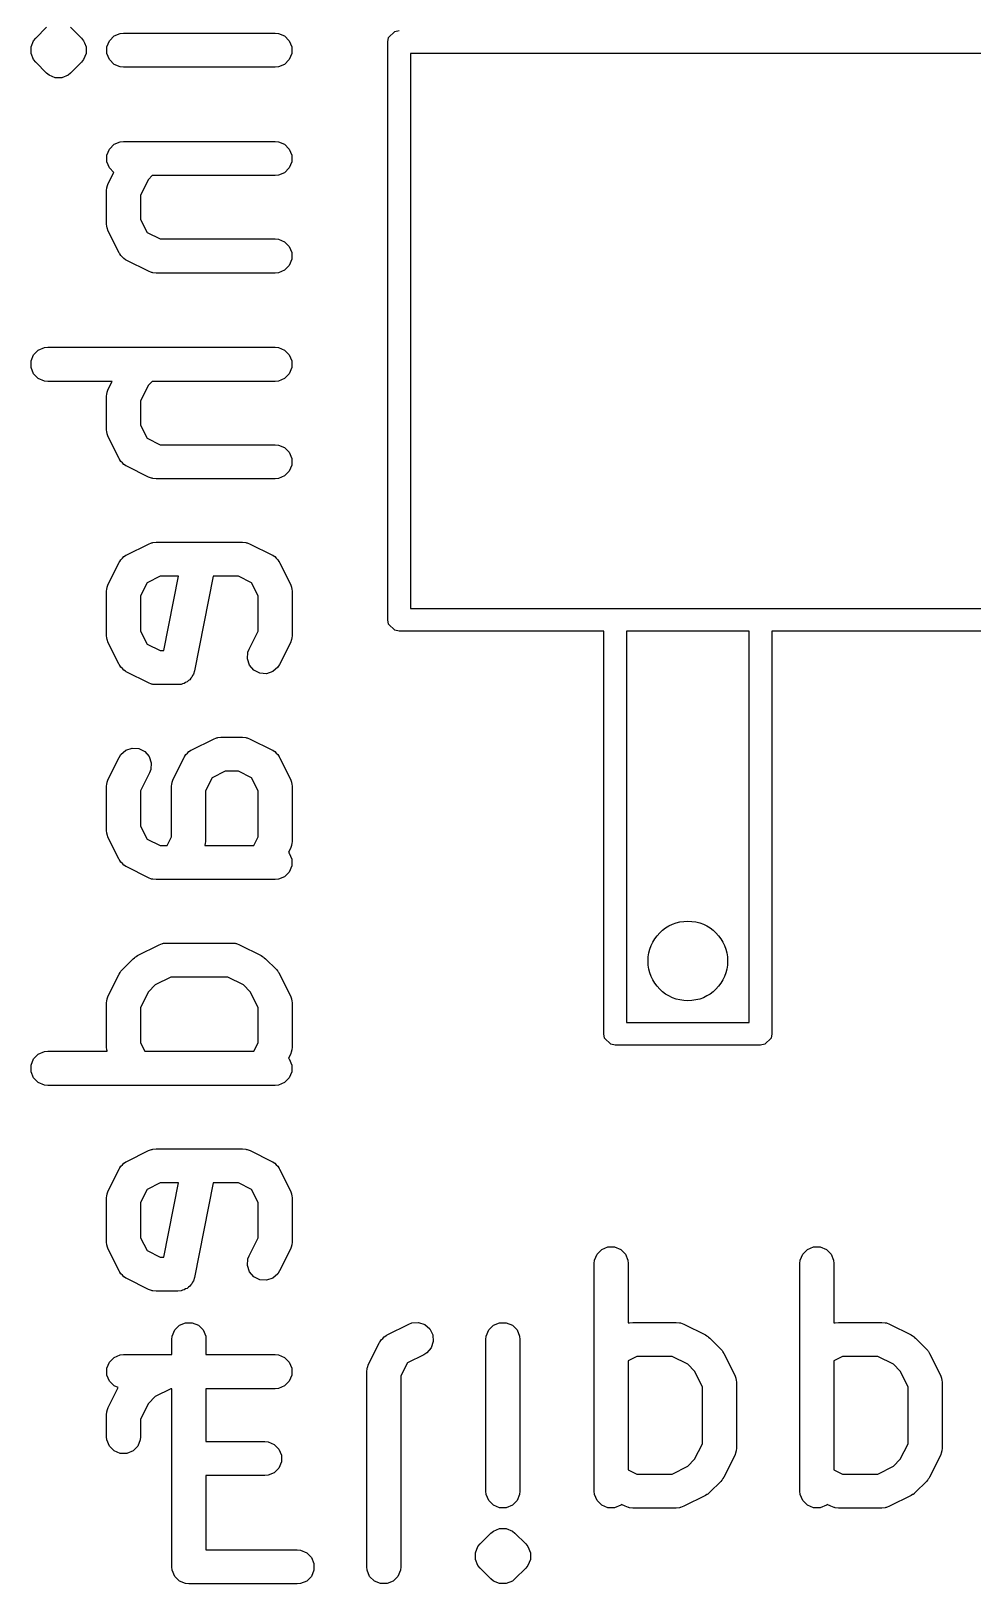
# Model space of a CAD drawing. Extents: x 4.36 to 6.79, y -4.77 to -4.17.
# Drawn here: x 5.2663 to 5.4294, y -4.7705 to -4.5017 of the extents above; entities that cross this region are included whole.
import ezdxf

# ---------------------------------------------------------------- set-up
doc = ezdxf.new("R2010")
doc.units = 0
doc.header["$MEASUREMENT"] = 0
doc.layers.add('BLACK', color=7, linetype='CONTINUOUS')

msp = doc.modelspace()

# ---------------------------------------------------------------- linework, layer by layer
at = {"layer": 'BLACK', "linetype": 'CONTINUOUS'}
for p, q in [((5.26708, -4.50291), (5.26895, -4.50104)), ((5.27313, -4.50104), (5.275, -4.50291)), ((5.32818, -4.50283), (5.32925, -4.50176)), ((5.32925, -4.50176), (5.33, -4.50161)), ((5.26627, -4.50442), (5.26671, -4.50336)), ((5.26627, -4.50557), (5.26627, -4.50442)), ((5.26671, -4.50336), (5.26708, -4.50291)), ((5.275, -4.50291), (5.27537, -4.50336)), ((5.27537, -4.50336), (5.27551, -4.5037)), ((5.27551, -4.5037), (5.27581, -4.50442)), ((5.27581, -4.50442), (5.27581, -4.50557)), ((5.27939, -4.50442), (5.27983, -4.50336)), ((5.27939, -4.50557), (5.27939, -4.50442)), ((5.27983, -4.50336), (5.28065, -4.50254)), ((5.28065, -4.50254), (5.28171, -4.5021)), ((5.28171, -4.5021), (5.28229, -4.50205)), ((5.28229, -4.50205), (5.30854, -4.50205)), ((5.30854, -4.50205), (5.30911, -4.5021)), ((5.30911, -4.5021), (5.31018, -4.50254)), ((5.31018, -4.50254), (5.31099, -4.50336)), ((5.31099, -4.50336), (5.31143, -4.50442)), ((5.31143, -4.50442), (5.31143, -4.50557)), ((5.32803, -4.50358), (5.32818, -4.50283)), ((5.32803, -4.60358), (5.32803, -4.50358)), ((5.26671, -4.50664), (5.26627, -4.50557)), ((5.26708, -4.50709), (5.26671, -4.50664)), ((5.26895, -4.50896), (5.26708, -4.50709)), ((5.275, -4.50709), (5.27313, -4.50896)), ((5.27537, -4.50664), (5.275, -4.50709)), ((5.27581, -4.50557), (5.27537, -4.50664)), ((5.27983, -4.50664), (5.27939, -4.50557)), ((5.28065, -4.50745), (5.27983, -4.50664)), ((5.31099, -4.50664), (5.31018, -4.50745)), ((5.31143, -4.50557), (5.31099, -4.50664)), ((5.33197, -4.50555), (5.33197, -4.60161)), ((5.62803, -4.50555), (5.33197, -4.50555)), ((5.2694, -4.50933), (5.26895, -4.50896)), ((5.27046, -4.50977), (5.2694, -4.50933)), ((5.27162, -4.50977), (5.27046, -4.50977)), ((5.27046, -4.50977), (5.27046, -4.50977)), ((5.27268, -4.50933), (5.27162, -4.50977)), ((5.27313, -4.50896), (5.27268, -4.50933)), ((5.28171, -4.50789), (5.28065, -4.50745)), ((5.28229, -4.50795), (5.28171, -4.50789)), ((5.30854, -4.50795), (5.28229, -4.50795)), ((5.30911, -4.50789), (5.30854, -4.50795)), ((5.31018, -4.50745), (5.30911, -4.50789)), ((5.27939, -4.52317), (5.27983, -4.52211)), ((5.27939, -4.52432), (5.27939, -4.52317)), ((5.27983, -4.52211), (5.28065, -4.52129)), ((5.28065, -4.52129), (5.28171, -4.52085)), ((5.28171, -4.52085), (5.28229, -4.52079)), ((5.28229, -4.52079), (5.30854, -4.52079)), ((5.30854, -4.52079), (5.30911, -4.52085)), ((5.30911, -4.52085), (5.31018, -4.52129)), ((5.31018, -4.52129), (5.31099, -4.52211)), ((5.31099, -4.52211), (5.31143, -4.52317)), ((5.31143, -4.52317), (5.31143, -4.52432)), ((5.27983, -4.52539), (5.27939, -4.52432)), ((5.2806, -4.52615), (5.27983, -4.52539)), ((5.31099, -4.52539), (5.31018, -4.5262)), ((5.31143, -4.52432), (5.31099, -4.52539)), ((5.27939, -4.52879), (5.27943, -4.5287)), ((5.27943, -4.5287), (5.27944, -4.52859)), ((5.27944, -4.52859), (5.27965, -4.52805)), ((5.27965, -4.52805), (5.2806, -4.52615)), ((5.28659, -4.52737), (5.28524, -4.53007)), ((5.28726, -4.5267), (5.28659, -4.52737)), ((5.30854, -4.5267), (5.28726, -4.5267)), ((5.30911, -4.52664), (5.30854, -4.5267)), ((5.31018, -4.5262), (5.30911, -4.52664)), ((5.27934, -4.52937), (5.27939, -4.52879)), ((5.27934, -4.53499), (5.27934, -4.52937)), ((5.28524, -4.53007), (5.28524, -4.5343)), ((5.27939, -4.53557), (5.27934, -4.53499)), ((5.27943, -4.53567), (5.27939, -4.53557)), ((5.27944, -4.53577), (5.27943, -4.53567)), ((5.27965, -4.53631), (5.27944, -4.53577)), ((5.28152, -4.54006), (5.27965, -4.53631)), ((5.28524, -4.5343), (5.28637, -4.53654)), ((5.28637, -4.53654), (5.28861, -4.53767)), ((5.28861, -4.53767), (5.30854, -4.53767)), ((5.30854, -4.53767), (5.30911, -4.53772)), ((5.30911, -4.53772), (5.31018, -4.53816)), ((5.31018, -4.53816), (5.31099, -4.53898)), ((5.31099, -4.53898), (5.31143, -4.54004)), ((5.28158, -4.54016), (5.28152, -4.54006)), ((5.2816, -4.54021), (5.28158, -4.54016)), ((5.28165, -4.54026), (5.2816, -4.54021)), ((5.28183, -4.54055), (5.28165, -4.54026)), ((5.28211, -4.5408), (5.28183, -4.54055)), ((5.28235, -4.54108), (5.28211, -4.5408)), ((5.28265, -4.54126), (5.28235, -4.54108)), ((5.2827, -4.54131), (5.28265, -4.54126)), ((5.28275, -4.54132), (5.2827, -4.54131)), ((5.28284, -4.54138), (5.28275, -4.54132)), ((5.28659, -4.54326), (5.28284, -4.54138)), ((5.31143, -4.54119), (5.31099, -4.54226)), ((5.31143, -4.54004), (5.31143, -4.54119)), ((5.28713, -4.54347), (5.28659, -4.54326)), ((5.28724, -4.54347), (5.28713, -4.54347)), ((5.28734, -4.54351), (5.28724, -4.54347)), ((5.28791, -4.54357), (5.28734, -4.54351)), ((5.30854, -4.54357), (5.28791, -4.54357)), ((5.30911, -4.54351), (5.30854, -4.54357)), ((5.31018, -4.54307), (5.30911, -4.54351)), ((5.31099, -4.54226), (5.31018, -4.54307)), ((5.26627, -4.55879), (5.26671, -4.55773)), ((5.26671, -4.55773), (5.26753, -4.55691)), ((5.26753, -4.55691), (5.26859, -4.55647)), ((5.26859, -4.55647), (5.26917, -4.55641)), ((5.26917, -4.55641), (5.30854, -4.55641)), ((5.30854, -4.55641), (5.30911, -4.55647)), ((5.30911, -4.55647), (5.31018, -4.55691)), ((5.31018, -4.55691), (5.31099, -4.55773)), ((5.31099, -4.55773), (5.31143, -4.55879)), ((5.26627, -4.55994), (5.26627, -4.55879)), ((5.26671, -4.56101), (5.26627, -4.55994)), ((5.31143, -4.55994), (5.31099, -4.56101)), ((5.31143, -4.55879), (5.31143, -4.55994)), ((5.26753, -4.56182), (5.26671, -4.56101)), ((5.26859, -4.56226), (5.26753, -4.56182)), ((5.26917, -4.56232), (5.26859, -4.56226)), ((5.28032, -4.56232), (5.26917, -4.56232)), ((5.27944, -4.56421), (5.27965, -4.56367)), ((5.27965, -4.56367), (5.28032, -4.56232)), ((5.28659, -4.56299), (5.28524, -4.56569)), ((5.28726, -4.56232), (5.28659, -4.56299)), ((5.30854, -4.56232), (5.28726, -4.56232)), ((5.30911, -4.56226), (5.30854, -4.56232)), ((5.31018, -4.56182), (5.30911, -4.56226)), ((5.31099, -4.56101), (5.31018, -4.56182)), ((5.27934, -4.56499), (5.27939, -4.56441)), ((5.27934, -4.57061), (5.27934, -4.56499)), ((5.27939, -4.56441), (5.27943, -4.56432)), ((5.27943, -4.56432), (5.27944, -4.56421)), ((5.28524, -4.56569), (5.28524, -4.56992)), ((5.27939, -4.57119), (5.27934, -4.57061)), ((5.27943, -4.57129), (5.27939, -4.57119)), ((5.27944, -4.57139), (5.27943, -4.57129)), ((5.27965, -4.57194), (5.27944, -4.57139)), ((5.28524, -4.56992), (5.28637, -4.57216)), ((5.28152, -4.57568), (5.27965, -4.57194)), ((5.28637, -4.57216), (5.28861, -4.57329)), ((5.28861, -4.57329), (5.30854, -4.57329)), ((5.30854, -4.57329), (5.30911, -4.57334)), ((5.30911, -4.57334), (5.31018, -4.57378)), ((5.31018, -4.57378), (5.31099, -4.5746)), ((5.28158, -4.57578), (5.28152, -4.57568)), ((5.2816, -4.57583), (5.28158, -4.57578)), ((5.28165, -4.57588), (5.2816, -4.57583)), ((5.28183, -4.57617), (5.28165, -4.57588)), ((5.28211, -4.57642), (5.28183, -4.57617)), ((5.28235, -4.5767), (5.28211, -4.57642)), ((5.28265, -4.57688), (5.28235, -4.5767)), ((5.2827, -4.57693), (5.28265, -4.57688)), ((5.28275, -4.57694), (5.2827, -4.57693)), ((5.28284, -4.57701), (5.28275, -4.57694)), ((5.28659, -4.57888), (5.28284, -4.57701)), ((5.31099, -4.5746), (5.31143, -4.57566)), ((5.31143, -4.57682), (5.31099, -4.57788)), ((5.31143, -4.57566), (5.31143, -4.57682)), ((5.28713, -4.57909), (5.28659, -4.57888)), ((5.28724, -4.57909), (5.28713, -4.57909)), ((5.28734, -4.57914), (5.28724, -4.57909)), ((5.28791, -4.57919), (5.28734, -4.57914)), ((5.30854, -4.57919), (5.28791, -4.57919)), ((5.30911, -4.57914), (5.30854, -4.57919)), ((5.31018, -4.57869), (5.30911, -4.57914)), ((5.31099, -4.57788), (5.31018, -4.57869)), ((5.28284, -4.59235), (5.28659, -4.59047)), ((5.28659, -4.59047), (5.28713, -4.59026)), ((5.28713, -4.59026), (5.28724, -4.59026)), ((5.28724, -4.59026), (5.28734, -4.59022)), ((5.28734, -4.59022), (5.28791, -4.59016)), ((5.28791, -4.59016), (5.30291, -4.59016)), ((5.30291, -4.59016), (5.30349, -4.59022)), ((5.30349, -4.59022), (5.30359, -4.59026)), ((5.30359, -4.59026), (5.30369, -4.59026)), ((5.30369, -4.59026), (5.30423, -4.59047)), ((5.30423, -4.59047), (5.30798, -4.59235)), ((5.28165, -4.59347), (5.28183, -4.59318)), ((5.28183, -4.59318), (5.28211, -4.59293)), ((5.28211, -4.59293), (5.28235, -4.59265)), ((5.28235, -4.59265), (5.28265, -4.59247)), ((5.28265, -4.59247), (5.2827, -4.59242)), ((5.2827, -4.59242), (5.28275, -4.59241)), ((5.28275, -4.59241), (5.28284, -4.59235)), ((5.30798, -4.59235), (5.30808, -4.59241)), ((5.30808, -4.59241), (5.30812, -4.59242)), ((5.30812, -4.59242), (5.30818, -4.59247)), ((5.30818, -4.59247), (5.30847, -4.59265)), ((5.30847, -4.59265), (5.30871, -4.59293)), ((5.30871, -4.59293), (5.30899, -4.59318)), ((5.30899, -4.59318), (5.30918, -4.59347)), ((5.27965, -4.59742), (5.28152, -4.59367)), ((5.28152, -4.59367), (5.28158, -4.59357)), ((5.28158, -4.59357), (5.2816, -4.59352)), ((5.2816, -4.59352), (5.28165, -4.59347)), ((5.30918, -4.59347), (5.30923, -4.59352)), ((5.30923, -4.59352), (5.30924, -4.59357)), ((5.30924, -4.59357), (5.3093, -4.59367)), ((5.3093, -4.59367), (5.31118, -4.59742)), ((5.27934, -4.59874), (5.27939, -4.59816)), ((5.27939, -4.59816), (5.27943, -4.59806)), ((5.27943, -4.59806), (5.27944, -4.59796)), ((5.27944, -4.59796), (5.27965, -4.59742)), ((5.28637, -4.59719), (5.28524, -4.59943)), ((5.28861, -4.59606), (5.28637, -4.59719)), ((5.29181, -4.59606), (5.28861, -4.59606)), ((5.28924, -4.60891), (5.29181, -4.59606)), ((5.29783, -4.59606), (5.29456, -4.61244)), ((5.30221, -4.59606), (5.29783, -4.59606)), ((5.30446, -4.59719), (5.30221, -4.59606)), ((5.30558, -4.59943), (5.30446, -4.59719)), ((5.31118, -4.59742), (5.31138, -4.59796)), ((5.31138, -4.59796), (5.31139, -4.59806)), ((5.31139, -4.59806), (5.31143, -4.59816)), ((5.31143, -4.59816), (5.31149, -4.59874)), ((5.27934, -4.60624), (5.27934, -4.59874)), ((5.28524, -4.59943), (5.28524, -4.60554)), ((5.30558, -4.60554), (5.30558, -4.59943)), ((5.31149, -4.59874), (5.31149, -4.60624)), ((5.32818, -4.60434), (5.32803, -4.60358)), ((5.33197, -4.60161), (5.60418, -4.60161)), ((5.27939, -4.60681), (5.27934, -4.60624)), ((5.28524, -4.60554), (5.28637, -4.60778)), ((5.30402, -4.60866), (5.30558, -4.60554)), ((5.31149, -4.60624), (5.31143, -4.60681)), ((5.32925, -4.6054), (5.32818, -4.60434)), ((5.33, -4.60555), (5.32925, -4.6054)), ((5.36543, -4.60555), (5.33, -4.60555)), ((5.36543, -4.67524), (5.36543, -4.60555)), ((5.36937, -4.60555), (5.36937, -4.67327)), ((5.39063, -4.60555), (5.36937, -4.60555)), ((5.39063, -4.67327), (5.39063, -4.60555)), ((5.46543, -4.60555), (5.39457, -4.60555)), ((5.39457, -4.60555), (5.39457, -4.67524)), ((5.27943, -4.60691), (5.27939, -4.60681)), ((5.27944, -4.60702), (5.27943, -4.60691)), ((5.27965, -4.60756), (5.27944, -4.60702)), ((5.28152, -4.61131), (5.27965, -4.60756)), ((5.28637, -4.60778), (5.28861, -4.60891)), ((5.28861, -4.60891), (5.28924, -4.60891)), ((5.30373, -4.61035), (5.30381, -4.60921)), ((5.30381, -4.60921), (5.30402, -4.60866)), ((5.31118, -4.60756), (5.3093, -4.61131)), ((5.31138, -4.60702), (5.31118, -4.60756)), ((5.31139, -4.60691), (5.31138, -4.60702)), ((5.31143, -4.60681), (5.31139, -4.60691)), ((5.28158, -4.6114), (5.28152, -4.61131)), ((5.2816, -4.61145), (5.28158, -4.6114)), ((5.28165, -4.6115), (5.2816, -4.61145)), ((5.28183, -4.6118), (5.28165, -4.6115)), ((5.28211, -4.61204), (5.28183, -4.6118)), ((5.28235, -4.61232), (5.28211, -4.61204)), ((5.3041, -4.61145), (5.30373, -4.61035)), ((5.30485, -4.61232), (5.3041, -4.61145)), ((5.30899, -4.6118), (5.30812, -4.61255)), ((5.3093, -4.61131), (5.30899, -4.6118)), ((5.28265, -4.6125), (5.28235, -4.61232)), ((5.2827, -4.61255), (5.28265, -4.6125)), ((5.28275, -4.61257), (5.2827, -4.61255)), ((5.28284, -4.61263), (5.28275, -4.61257)), ((5.28659, -4.6145), (5.28284, -4.61263)), ((5.28713, -4.61471), (5.28659, -4.6145)), ((5.28724, -4.61472), (5.28713, -4.61471)), ((5.28734, -4.61476), (5.28724, -4.61472)), ((5.28791, -4.61481), (5.28734, -4.61476)), ((5.29224, -4.61476), (5.29166, -4.61481)), ((5.29251, -4.61465), (5.29224, -4.61476)), ((5.29279, -4.61459), (5.29251, -4.61465)), ((5.29303, -4.61443), (5.29279, -4.61459)), ((5.2933, -4.61431), (5.29303, -4.61443)), ((5.29351, -4.61411), (5.2933, -4.61431)), ((5.29375, -4.61395), (5.29351, -4.61411)), ((5.29391, -4.61371), (5.29375, -4.61395)), ((5.29412, -4.6135), (5.29391, -4.61371)), ((5.29423, -4.61323), (5.29412, -4.6135)), ((5.29439, -4.61299), (5.29423, -4.61323)), ((5.29456, -4.61244), (5.29439, -4.61299)), ((5.30588, -4.61283), (5.30485, -4.61232)), ((5.30703, -4.61291), (5.30588, -4.61283)), ((5.30812, -4.61255), (5.30703, -4.61291)), ((5.29166, -4.61481), (5.28791, -4.61481)), ((5.29166, -4.61481), (5.29166, -4.61481)), ((5.29409, -4.62609), (5.29784, -4.62422)), ((5.29784, -4.62422), (5.29838, -4.62401)), ((5.29838, -4.62401), (5.29849, -4.624)), ((5.29849, -4.624), (5.29859, -4.62396)), ((5.29859, -4.62396), (5.29916, -4.62391)), ((5.29916, -4.62391), (5.30291, -4.62391)), ((5.30291, -4.62391), (5.30349, -4.62396)), ((5.30349, -4.62396), (5.30359, -4.624)), ((5.30359, -4.624), (5.30369, -4.62401)), ((5.30369, -4.62401), (5.30423, -4.62422)), ((5.30423, -4.62422), (5.30798, -4.62609)), ((5.27965, -4.63116), (5.28152, -4.62741)), ((5.28152, -4.62741), (5.28183, -4.62692)), ((5.28183, -4.62692), (5.2827, -4.62617)), ((5.2827, -4.62617), (5.28379, -4.6258)), ((5.28379, -4.6258), (5.28494, -4.62588)), ((5.28494, -4.62588), (5.28597, -4.6264)), ((5.28597, -4.6264), (5.28673, -4.62727)), ((5.28673, -4.62727), (5.28709, -4.62836)), ((5.2909, -4.63116), (5.29277, -4.62741)), ((5.29277, -4.62741), (5.29283, -4.62732)), ((5.29283, -4.62732), (5.29285, -4.62727)), ((5.29285, -4.62727), (5.2929, -4.62721)), ((5.2929, -4.62721), (5.29308, -4.62692)), ((5.29308, -4.62692), (5.29336, -4.62668)), ((5.29336, -4.62668), (5.2936, -4.6264)), ((5.2936, -4.6264), (5.29389, -4.62622)), ((5.29389, -4.62622), (5.29395, -4.62617)), ((5.29395, -4.62617), (5.294, -4.62615)), ((5.294, -4.62615), (5.29409, -4.62609)), ((5.30798, -4.62609), (5.30808, -4.62615)), ((5.30808, -4.62615), (5.30812, -4.62617)), ((5.30812, -4.62617), (5.30818, -4.62622)), ((5.30818, -4.62622), (5.30847, -4.6264)), ((5.30847, -4.6264), (5.30871, -4.62668)), ((5.30871, -4.62668), (5.30899, -4.62692)), ((5.30899, -4.62692), (5.30918, -4.62721)), ((5.30918, -4.62721), (5.30923, -4.62727)), ((5.30923, -4.62727), (5.30924, -4.62732)), ((5.30924, -4.62732), (5.3093, -4.62741)), ((5.3093, -4.62741), (5.31118, -4.63116)), ((5.28681, -4.63005), (5.28524, -4.63318)), ((5.28701, -4.62951), (5.28681, -4.63005)), ((5.28709, -4.62836), (5.28701, -4.62951)), ((5.29986, -4.62981), (5.29761, -4.63093)), ((5.30221, -4.62981), (5.29986, -4.62981)), ((5.30446, -4.63093), (5.30221, -4.62981)), ((5.27934, -4.63248), (5.27939, -4.63191)), ((5.27934, -4.63998), (5.27934, -4.63248)), ((5.27939, -4.63191), (5.27943, -4.63181)), ((5.27943, -4.63181), (5.27944, -4.6317)), ((5.27944, -4.6317), (5.27965, -4.63116)), ((5.28524, -4.63318), (5.28524, -4.63928)), ((5.29059, -4.63248), (5.29064, -4.63191)), ((5.29059, -4.64116), (5.29059, -4.63248)), ((5.29064, -4.63191), (5.29068, -4.63181)), ((5.29068, -4.63181), (5.29069, -4.6317)), ((5.29069, -4.6317), (5.2909, -4.63116)), ((5.29761, -4.63093), (5.29649, -4.63318)), ((5.29649, -4.63318), (5.29649, -4.64186)), ((5.30558, -4.63318), (5.30446, -4.63093)), ((5.30558, -4.64116), (5.30558, -4.63318)), ((5.31118, -4.63116), (5.31138, -4.6317)), ((5.31138, -4.6317), (5.31139, -4.63181)), ((5.31139, -4.63181), (5.31143, -4.63191)), ((5.31143, -4.63191), (5.31149, -4.63248)), ((5.31149, -4.63248), (5.31149, -4.64186)), ((5.27939, -4.64056), (5.27934, -4.63998)), ((5.27943, -4.64066), (5.27939, -4.64056)), ((5.27944, -4.64076), (5.27943, -4.64066)), ((5.27965, -4.6413), (5.27944, -4.64076)), ((5.28152, -4.64505), (5.27965, -4.6413)), ((5.28524, -4.63928), (5.28637, -4.64153)), ((5.28637, -4.64153), (5.28861, -4.64265)), ((5.28984, -4.64265), (5.29059, -4.64116)), ((5.30484, -4.64265), (5.30558, -4.64116)), ((5.28861, -4.64265), (5.28984, -4.64265)), ((5.29639, -4.64264), (5.29638, -4.64265)), ((5.29638, -4.64265), (5.30484, -4.64265)), ((5.29643, -4.64243), (5.29639, -4.64253)), ((5.29639, -4.64253), (5.29639, -4.64264)), ((5.29649, -4.64186), (5.29643, -4.64243)), ((5.31118, -4.64318), (5.31085, -4.64383)), ((5.31085, -4.64383), (5.31099, -4.64397)), ((5.31099, -4.64397), (5.31143, -4.64503)), ((5.31138, -4.64264), (5.31118, -4.64318)), ((5.31139, -4.64253), (5.31138, -4.64264)), ((5.31143, -4.64243), (5.31139, -4.64253)), ((5.31149, -4.64186), (5.31143, -4.64243)), ((5.28158, -4.64515), (5.28152, -4.64505)), ((5.2816, -4.64519), (5.28158, -4.64515)), ((5.28165, -4.64525), (5.2816, -4.64519)), ((5.28183, -4.64554), (5.28165, -4.64525)), ((5.28211, -4.64578), (5.28183, -4.64554)), ((5.28235, -4.64606), (5.28211, -4.64578)), ((5.28265, -4.64625), (5.28235, -4.64606)), ((5.2827, -4.6463), (5.28265, -4.64625)), ((5.28275, -4.64631), (5.2827, -4.6463)), ((5.28284, -4.64637), (5.28275, -4.64631)), ((5.28659, -4.64825), (5.28284, -4.64637)), ((5.31143, -4.64618), (5.31099, -4.64725)), ((5.31143, -4.64503), (5.31143, -4.64618)), ((5.28713, -4.64845), (5.28659, -4.64825)), ((5.28724, -4.64846), (5.28713, -4.64845)), ((5.28734, -4.6485), (5.28724, -4.64846)), ((5.28791, -4.64856), (5.28734, -4.6485)), ((5.30854, -4.64856), (5.28791, -4.64856)), ((5.30911, -4.6485), (5.30854, -4.64856)), ((5.31018, -4.64806), (5.30911, -4.6485)), ((5.31099, -4.64725), (5.31018, -4.64806)), ((5.28472, -4.66171), (5.28847, -4.65984)), ((5.28847, -4.65984), (5.28901, -4.65963)), ((5.28901, -4.65963), (5.28911, -4.65962)), ((5.28911, -4.65962), (5.28921, -4.65958)), ((5.28921, -4.65958), (5.28979, -4.65953)), ((5.28979, -4.65953), (5.30104, -4.65953)), ((5.30104, -4.65953), (5.30161, -4.65958)), ((5.30161, -4.65958), (5.30171, -4.65962)), ((5.30171, -4.65962), (5.30182, -4.65963)), ((5.30182, -4.65963), (5.30236, -4.65984)), ((5.30236, -4.65984), (5.30611, -4.66171)), ((5.28208, -4.66414), (5.28395, -4.66227)), ((5.28395, -4.66227), (5.28418, -4.66208)), ((5.28418, -4.66208), (5.28423, -4.66202)), ((5.28423, -4.66202), (5.28432, -4.66196)), ((5.28432, -4.66196), (5.2844, -4.6619)), ((5.2844, -4.6619), (5.28447, -4.66187)), ((5.28447, -4.66187), (5.28472, -4.66171)), ((5.30611, -4.66171), (5.30635, -4.66187)), ((5.30635, -4.66187), (5.30643, -4.6619)), ((5.30643, -4.6619), (5.30651, -4.66196)), ((5.30651, -4.66196), (5.3066, -4.66202)), ((5.3066, -4.66202), (5.30665, -4.66208)), ((5.30665, -4.66208), (5.30687, -4.66227)), ((5.30687, -4.66227), (5.30875, -4.66414)), ((5.27965, -4.66866), (5.28152, -4.66491)), ((5.28152, -4.66491), (5.28168, -4.66466)), ((5.28168, -4.66466), (5.28171, -4.66459)), ((5.28171, -4.66459), (5.28178, -4.66451)), ((5.28178, -4.66451), (5.28183, -4.66442)), ((5.28183, -4.66442), (5.28189, -4.66437)), ((5.28189, -4.66437), (5.28208, -4.66414)), ((5.29049, -4.66543), (5.28779, -4.66678)), ((5.30034, -4.66543), (5.29049, -4.66543)), ((5.30304, -4.66678), (5.30034, -4.66543)), ((5.30875, -4.66414), (5.30894, -4.66437)), ((5.30894, -4.66437), (5.30899, -4.66442)), ((5.30899, -4.66442), (5.30905, -4.66451)), ((5.30905, -4.66451), (5.30912, -4.66459)), ((5.30912, -4.66459), (5.30915, -4.66466)), ((5.30915, -4.66466), (5.3093, -4.66491)), ((5.3093, -4.66491), (5.31118, -4.66866)), ((5.28659, -4.66798), (5.28524, -4.67067)), ((5.28779, -4.66678), (5.28659, -4.66798)), ((5.30423, -4.66798), (5.30304, -4.66678)), ((5.30558, -4.67067), (5.30423, -4.66798)), ((5.27934, -4.66998), (5.27939, -4.6694)), ((5.27934, -4.67748), (5.27934, -4.66998)), ((5.27939, -4.6694), (5.27943, -4.6693)), ((5.27943, -4.6693), (5.27944, -4.6692)), ((5.27944, -4.6692), (5.27965, -4.66866)), ((5.28524, -4.67067), (5.28524, -4.67678)), ((5.30558, -4.67678), (5.30558, -4.67067)), ((5.31118, -4.66866), (5.31138, -4.6692)), ((5.31138, -4.6692), (5.31139, -4.6693)), ((5.31139, -4.6693), (5.31143, -4.6694)), ((5.31143, -4.6694), (5.31149, -4.66998)), ((5.31149, -4.66998), (5.31149, -4.67748)), ((5.36937, -4.67327), (5.39063, -4.67327)), ((5.36558, -4.67599), (5.36543, -4.67524)), ((5.36665, -4.67705), (5.36558, -4.67599)), ((5.39442, -4.67599), (5.39335, -4.67705)), ((5.39457, -4.67524), (5.39442, -4.67599)), ((5.26671, -4.67959), (5.26753, -4.67877)), ((5.26753, -4.67877), (5.26859, -4.67833)), ((5.26859, -4.67833), (5.26917, -4.67827)), ((5.26917, -4.67827), (5.27945, -4.67827)), ((5.27939, -4.67805), (5.27934, -4.67748)), ((5.27943, -4.67815), (5.27939, -4.67805)), ((5.27944, -4.67826), (5.27943, -4.67815)), ((5.27945, -4.67827), (5.27944, -4.67826)), ((5.28524, -4.67678), (5.28599, -4.67827)), ((5.28599, -4.67827), (5.30484, -4.67827)), ((5.30484, -4.67827), (5.30558, -4.67678)), ((5.31118, -4.6788), (5.31085, -4.67945)), ((5.31138, -4.67826), (5.31118, -4.6788)), ((5.31139, -4.67815), (5.31138, -4.67826)), ((5.31143, -4.67805), (5.31139, -4.67815)), ((5.31149, -4.67748), (5.31143, -4.67805)), ((5.3674, -4.6772), (5.36665, -4.67705)), ((5.3926, -4.6772), (5.3674, -4.6772)), ((5.39335, -4.67705), (5.3926, -4.6772)), ((5.26627, -4.68065), (5.26671, -4.67959)), ((5.26627, -4.6818), (5.26627, -4.68065)), ((5.26671, -4.68287), (5.26627, -4.6818)), ((5.31085, -4.67945), (5.31099, -4.67959)), ((5.31099, -4.67959), (5.31143, -4.68065)), ((5.31143, -4.6818), (5.31099, -4.68287)), ((5.31143, -4.68065), (5.31143, -4.6818)), ((5.26753, -4.68368), (5.26671, -4.68287)), ((5.26859, -4.68412), (5.26753, -4.68368)), ((5.26917, -4.68418), (5.26859, -4.68412)), ((5.30854, -4.68418), (5.26917, -4.68418)), ((5.30911, -4.68412), (5.30854, -4.68418)), ((5.31018, -4.68368), (5.30911, -4.68412)), ((5.31099, -4.68287), (5.31018, -4.68368)), ((5.28659, -4.69546), (5.28713, -4.69525)), ((5.28713, -4.69525), (5.28724, -4.69524)), ((5.28724, -4.69524), (5.28734, -4.6952)), ((5.28734, -4.6952), (5.28791, -4.69515)), ((5.28791, -4.69515), (5.30291, -4.69515)), ((5.30291, -4.69515), (5.30349, -4.6952)), ((5.30349, -4.6952), (5.30359, -4.69524)), ((5.30359, -4.69524), (5.30369, -4.69525)), ((5.30369, -4.69525), (5.30423, -4.69546)), ((5.28183, -4.69816), (5.28211, -4.69792)), ((5.28211, -4.69792), (5.28235, -4.69764)), ((5.28235, -4.69764), (5.28265, -4.69746)), ((5.28265, -4.69746), (5.2827, -4.69741)), ((5.2827, -4.69741), (5.28275, -4.69739)), ((5.28275, -4.69739), (5.28284, -4.69733)), ((5.28284, -4.69733), (5.28659, -4.69546)), ((5.30423, -4.69546), (5.30798, -4.69733)), ((5.30798, -4.69733), (5.30808, -4.69739)), ((5.30808, -4.69739), (5.30812, -4.69741)), ((5.30812, -4.69741), (5.30818, -4.69746)), ((5.30818, -4.69746), (5.30847, -4.69764)), ((5.30847, -4.69764), (5.30871, -4.69792)), ((5.30871, -4.69792), (5.30899, -4.69816)), ((5.27965, -4.7024), (5.28152, -4.69865)), ((5.28152, -4.69865), (5.28158, -4.69856)), ((5.28158, -4.69856), (5.2816, -4.69851)), ((5.2816, -4.69851), (5.28165, -4.69845)), ((5.28165, -4.69845), (5.28183, -4.69816)), ((5.30899, -4.69816), (5.30918, -4.69845)), ((5.30918, -4.69845), (5.30923, -4.69851)), ((5.30923, -4.69851), (5.30924, -4.69856)), ((5.30924, -4.69856), (5.3093, -4.69865)), ((5.3093, -4.69865), (5.31118, -4.7024)), ((5.27934, -4.70372), (5.27939, -4.70315)), ((5.27939, -4.70315), (5.27943, -4.70305)), ((5.27943, -4.70305), (5.27944, -4.70294)), ((5.27944, -4.70294), (5.27965, -4.7024)), ((5.28637, -4.70217), (5.28524, -4.70442)), ((5.28861, -4.70105), (5.28637, -4.70217)), ((5.29181, -4.70105), (5.28861, -4.70105)), ((5.28924, -4.71389), (5.29181, -4.70105)), ((5.29783, -4.70105), (5.29456, -4.71743)), ((5.30221, -4.70105), (5.29783, -4.70105)), ((5.30446, -4.70217), (5.30221, -4.70105)), ((5.30558, -4.70442), (5.30446, -4.70217)), ((5.31118, -4.7024), (5.31138, -4.70294)), ((5.31138, -4.70294), (5.31139, -4.70305)), ((5.31139, -4.70305), (5.31143, -4.70315)), ((5.31143, -4.70315), (5.31149, -4.70372)), ((5.27934, -4.71122), (5.27934, -4.70372)), ((5.28524, -4.70442), (5.28524, -4.71053)), ((5.30558, -4.71053), (5.30558, -4.70442)), ((5.31149, -4.70372), (5.31149, -4.71122)), ((5.27939, -4.7118), (5.27934, -4.71122)), ((5.28524, -4.71053), (5.28637, -4.71277)), ((5.30402, -4.71365), (5.30558, -4.71053)), ((5.31149, -4.71122), (5.31143, -4.7118)), ((5.27943, -4.7119), (5.27939, -4.7118)), ((5.27944, -4.712), (5.27943, -4.7119)), ((5.27965, -4.71254), (5.27944, -4.712)), ((5.28152, -4.71629), (5.27965, -4.71254)), ((5.28637, -4.71277), (5.28861, -4.71389)), ((5.28861, -4.71389), (5.28924, -4.71389)), ((5.30373, -4.71534), (5.30381, -4.71419)), ((5.30381, -4.71419), (5.30402, -4.71365)), ((5.31118, -4.71254), (5.3093, -4.71629)), ((5.31138, -4.712), (5.31118, -4.71254)), ((5.31139, -4.7119), (5.31138, -4.712)), ((5.31143, -4.7118), (5.31139, -4.7119)), ((5.36383, -4.71444), (5.36427, -4.71337)), ((5.36427, -4.71337), (5.36509, -4.71256)), ((5.36509, -4.71256), (5.36615, -4.71212)), ((5.36615, -4.71212), (5.3673, -4.71212)), ((5.3673, -4.71212), (5.36837, -4.71256)), ((5.36837, -4.71256), (5.36918, -4.71337)), ((5.36918, -4.71337), (5.36962, -4.71444)), ((5.39945, -4.71444), (5.39989, -4.71337)), ((5.39989, -4.71337), (5.40071, -4.71256)), ((5.40071, -4.71256), (5.40177, -4.71212)), ((5.40177, -4.71212), (5.40292, -4.71212)), ((5.40292, -4.71212), (5.40399, -4.71256)), ((5.40399, -4.71256), (5.4048, -4.71337)), ((5.4048, -4.71337), (5.40524, -4.71444)), ((5.28158, -4.71639), (5.28152, -4.71629)), ((5.2816, -4.71643), (5.28158, -4.71639)), ((5.28165, -4.71649), (5.2816, -4.71643)), ((5.28183, -4.71678), (5.28165, -4.71649)), ((5.28211, -4.71702), (5.28183, -4.71678)), ((5.3041, -4.71643), (5.30373, -4.71534)), ((5.30485, -4.7173), (5.3041, -4.71643)), ((5.30899, -4.71678), (5.30812, -4.71754)), ((5.3093, -4.71629), (5.30899, -4.71678)), ((5.36377, -4.71501), (5.36383, -4.71444)), ((5.36377, -4.75438), (5.36377, -4.71501)), ((5.36962, -4.71444), (5.36968, -4.71501)), ((5.36968, -4.71501), (5.36968, -4.72529)), ((5.39939, -4.71501), (5.39945, -4.71444)), ((5.39939, -4.75438), (5.39939, -4.71501)), ((5.40524, -4.71444), (5.4053, -4.71501)), ((5.4053, -4.71501), (5.4053, -4.72529)), ((5.28235, -4.7173), (5.28211, -4.71702)), ((5.28265, -4.71749), (5.28235, -4.7173)), ((5.2827, -4.71754), (5.28265, -4.71749)), ((5.28275, -4.71755), (5.2827, -4.71754)), ((5.28284, -4.71761), (5.28275, -4.71755)), ((5.28659, -4.71949), (5.28284, -4.71761)), ((5.28713, -4.71969), (5.28659, -4.71949)), ((5.29279, -4.71958), (5.29251, -4.71963)), ((5.29303, -4.71941), (5.29279, -4.71958)), ((5.2933, -4.7193), (5.29303, -4.71941)), ((5.29351, -4.7191), (5.2933, -4.7193)), ((5.29375, -4.71894), (5.29351, -4.7191)), ((5.29391, -4.71869), (5.29375, -4.71894)), ((5.29412, -4.71849), (5.29391, -4.71869)), ((5.29423, -4.71822), (5.29412, -4.71849)), ((5.29439, -4.71798), (5.29423, -4.71822)), ((5.29456, -4.71743), (5.29439, -4.71798)), ((5.30588, -4.71782), (5.30485, -4.7173)), ((5.30703, -4.7179), (5.30588, -4.71782)), ((5.30812, -4.71754), (5.30703, -4.7179)), ((5.28724, -4.7197), (5.28713, -4.71969)), ((5.28734, -4.71974), (5.28724, -4.7197)), ((5.28791, -4.7198), (5.28734, -4.71974)), ((5.29166, -4.7198), (5.28791, -4.7198)), ((5.29224, -4.71974), (5.29166, -4.7198)), ((5.29166, -4.7198), (5.29166, -4.7198)), ((5.29251, -4.71963), (5.29224, -4.71974)), ((5.29066, -4.72814), (5.29071, -4.72756)), ((5.29071, -4.72756), (5.29115, -4.72649)), ((5.29115, -4.72649), (5.29197, -4.72568)), ((5.29197, -4.72568), (5.29303, -4.72524)), ((5.29303, -4.72524), (5.29419, -4.72524)), ((5.29419, -4.72524), (5.29525, -4.72568)), ((5.29525, -4.72568), (5.29607, -4.72649)), ((5.29607, -4.72649), (5.29651, -4.72756)), ((5.29651, -4.72756), (5.29656, -4.72814)), ((5.32742, -4.72768), (5.32771, -4.72749)), ((5.32771, -4.72749), (5.32777, -4.72744)), ((5.32777, -4.72744), (5.32781, -4.72743)), ((5.32781, -4.72743), (5.32791, -4.72737)), ((5.32791, -4.72737), (5.33166, -4.72549)), ((5.33166, -4.72549), (5.3322, -4.72529)), ((5.3322, -4.72529), (5.33335, -4.72521)), ((5.33335, -4.72521), (5.33444, -4.72557)), ((5.33444, -4.72557), (5.33531, -4.72632)), ((5.33531, -4.72632), (5.33583, -4.72736)), ((5.33583, -4.72736), (5.33591, -4.7285)), ((5.34503, -4.72814), (5.34508, -4.72756)), ((5.34508, -4.72756), (5.34552, -4.72649)), ((5.34552, -4.72649), (5.34634, -4.72568)), ((5.34634, -4.72568), (5.3474, -4.72524)), ((5.3474, -4.72524), (5.34855, -4.72524)), ((5.34855, -4.72524), (5.34962, -4.72568)), ((5.34962, -4.72568), (5.35043, -4.72649)), ((5.35043, -4.72649), (5.35087, -4.72756)), ((5.35087, -4.72756), (5.35093, -4.72814)), ((5.36968, -4.72529), (5.3697, -4.72529)), ((5.3697, -4.72529), (5.3698, -4.72528)), ((5.3698, -4.72528), (5.3699, -4.72524)), ((5.3699, -4.72524), (5.37048, -4.72518)), ((5.37048, -4.72518), (5.37797, -4.72518)), ((5.37797, -4.72518), (5.37855, -4.72524)), ((5.37855, -4.72524), (5.37865, -4.72528)), ((5.37865, -4.72528), (5.37875, -4.72529)), ((5.37875, -4.72529), (5.3793, -4.72549)), ((5.3793, -4.72549), (5.38304, -4.72737)), ((5.38304, -4.72737), (5.38329, -4.72752)), ((5.38329, -4.72752), (5.38336, -4.72755)), ((5.38336, -4.72755), (5.38345, -4.72762)), ((5.38345, -4.72762), (5.38353, -4.72768)), ((5.4053, -4.72529), (5.40532, -4.72529)), ((5.40532, -4.72529), (5.40542, -4.72528)), ((5.40542, -4.72528), (5.40552, -4.72524)), ((5.40552, -4.72524), (5.4061, -4.72518)), ((5.4061, -4.72518), (5.4136, -4.72518)), ((5.4136, -4.72518), (5.41417, -4.72524)), ((5.41417, -4.72524), (5.41427, -4.72528)), ((5.41427, -4.72528), (5.41437, -4.72529)), ((5.41437, -4.72529), (5.41492, -4.72549)), ((5.41492, -4.72549), (5.41867, -4.72737)), ((5.41867, -4.72737), (5.41891, -4.72752)), ((5.41891, -4.72752), (5.41899, -4.72755)), ((5.41899, -4.72755), (5.41907, -4.72762)), ((5.41907, -4.72762), (5.41916, -4.72768)), ((5.29066, -4.73077), (5.29066, -4.72814)), ((5.29656, -4.72814), (5.29656, -4.73077)), ((5.32471, -4.73244), (5.32659, -4.72869)), ((5.32659, -4.72869), (5.32665, -4.72859)), ((5.32665, -4.72859), (5.32667, -4.72855)), ((5.32667, -4.72855), (5.32671, -4.72849)), ((5.32671, -4.72849), (5.3269, -4.7282)), ((5.3269, -4.7282), (5.32718, -4.72796)), ((5.32718, -4.72796), (5.32742, -4.72768)), ((5.33555, -4.7296), (5.33479, -4.73047)), ((5.33591, -4.7285), (5.33555, -4.7296)), ((5.34503, -4.75438), (5.34503, -4.72814)), ((5.35093, -4.72814), (5.35093, -4.75438)), ((5.38353, -4.72768), (5.38359, -4.72774)), ((5.38359, -4.72774), (5.38381, -4.72792)), ((5.38381, -4.72792), (5.38569, -4.7298)), ((5.38569, -4.7298), (5.38587, -4.73002)), ((5.38587, -4.73002), (5.38593, -4.73007)), ((5.38593, -4.73007), (5.38599, -4.73016)), ((5.38599, -4.73016), (5.38605, -4.73024)), ((5.38605, -4.73024), (5.38608, -4.73032)), ((5.38608, -4.73032), (5.38624, -4.73056)), ((5.41916, -4.72768), (5.41921, -4.72774)), ((5.41921, -4.72774), (5.41943, -4.72792)), ((5.41943, -4.72792), (5.42131, -4.7298)), ((5.42131, -4.7298), (5.42149, -4.73002)), ((5.42149, -4.73002), (5.42155, -4.73007)), ((5.42155, -4.73007), (5.42161, -4.73016)), ((5.42161, -4.73016), (5.42167, -4.73024)), ((5.42167, -4.73024), (5.4217, -4.73032)), ((5.4217, -4.73032), (5.42186, -4.73056)), ((5.27939, -4.73314), (5.27983, -4.73208)), ((5.27983, -4.73208), (5.28065, -4.73126)), ((5.28065, -4.73126), (5.28171, -4.73082)), ((5.28171, -4.73082), (5.28229, -4.73077)), ((5.28229, -4.73077), (5.29066, -4.73077)), ((5.29656, -4.73077), (5.30854, -4.73077)), ((5.30854, -4.73077), (5.30911, -4.73082)), ((5.30911, -4.73082), (5.31018, -4.73126)), ((5.31018, -4.73126), (5.31099, -4.73208)), ((5.31099, -4.73208), (5.31143, -4.73314)), ((5.3245, -4.73309), (5.32451, -4.73298)), ((5.32451, -4.73298), (5.32471, -4.73244)), ((5.33143, -4.73221), (5.33031, -4.73446)), ((5.3343, -4.73078), (5.33143, -4.73221)), ((5.33479, -4.73047), (5.3343, -4.73078)), ((5.37117, -4.73109), (5.36968, -4.73183)), ((5.36968, -4.73183), (5.36968, -4.75068)), ((5.37728, -4.73109), (5.37117, -4.73109)), ((5.37997, -4.73244), (5.37728, -4.73109)), ((5.38117, -4.73363), (5.37997, -4.73244)), ((5.38624, -4.73056), (5.38811, -4.73431)), ((5.40679, -4.73109), (5.4053, -4.73183)), ((5.4053, -4.73183), (5.4053, -4.75068)), ((5.4129, -4.73109), (5.40679, -4.73109)), ((5.4156, -4.73244), (5.4129, -4.73109)), ((5.41679, -4.73363), (5.4156, -4.73244)), ((5.42186, -4.73056), (5.42374, -4.73431)), ((5.27939, -4.7343), (5.27939, -4.73314)), ((5.27983, -4.73536), (5.27939, -4.7343)), ((5.28065, -4.73617), (5.27983, -4.73536)), ((5.31099, -4.73536), (5.31018, -4.73617)), ((5.31143, -4.7343), (5.31099, -4.73536)), ((5.31143, -4.73314), (5.31143, -4.7343)), ((5.3244, -4.73376), (5.32446, -4.73318)), ((5.3244, -4.76751), (5.3244, -4.73376)), ((5.32446, -4.73318), (5.3245, -4.73309)), ((5.33031, -4.73446), (5.33031, -4.76751)), ((5.38252, -4.73633), (5.38117, -4.73363)), ((5.38811, -4.73431), (5.38832, -4.73485)), ((5.38832, -4.73485), (5.38833, -4.73496)), ((5.38833, -4.73496), (5.38837, -4.73506)), ((5.38837, -4.73506), (5.38843, -4.73563)), ((5.38843, -4.73563), (5.38843, -4.74688)), ((5.41814, -4.73633), (5.41679, -4.73363)), ((5.42374, -4.73431), (5.42394, -4.73485)), ((5.42394, -4.73485), (5.42395, -4.73496)), ((5.42395, -4.73496), (5.42399, -4.73506)), ((5.42399, -4.73506), (5.42405, -4.73563)), ((5.42405, -4.73563), (5.42405, -4.74688)), ((5.27965, -4.7399), (5.28136, -4.73647)), ((5.28136, -4.73647), (5.28065, -4.73617)), ((5.28779, -4.73802), (5.28659, -4.73922)), ((5.29049, -4.73667), (5.28779, -4.73802)), ((5.29066, -4.73667), (5.29049, -4.73667)), ((5.29066, -4.76751), (5.29066, -4.73667)), ((5.30854, -4.73667), (5.29656, -4.73667)), ((5.29656, -4.73667), (5.29656, -4.7458)), ((5.30911, -4.73662), (5.30854, -4.73667)), ((5.31018, -4.73617), (5.30911, -4.73662)), ((5.38252, -4.74619), (5.38252, -4.73633)), ((5.41814, -4.74619), (5.41814, -4.73633)), ((5.27934, -4.74122), (5.27939, -4.74064)), ((5.27939, -4.74064), (5.27943, -4.74054)), ((5.27943, -4.74054), (5.27944, -4.74044)), ((5.27944, -4.74044), (5.27965, -4.7399)), ((5.28659, -4.73922), (5.28524, -4.74192)), ((5.27934, -4.74497), (5.27934, -4.74122)), ((5.28524, -4.74192), (5.28524, -4.74497)), ((5.27939, -4.74554), (5.27934, -4.74497)), ((5.27983, -4.74661), (5.27939, -4.74554)), ((5.28519, -4.74554), (5.28474, -4.74661)), ((5.28524, -4.74497), (5.28519, -4.74554)), ((5.29656, -4.7458), (5.30673, -4.7458)), ((5.30673, -4.7458), (5.30731, -4.74586)), ((5.30731, -4.74586), (5.30837, -4.7463)), ((5.30837, -4.7463), (5.30919, -4.74712)), ((5.38117, -4.74888), (5.38252, -4.74619)), ((5.41679, -4.74888), (5.41814, -4.74619)), ((5.28065, -4.74742), (5.27983, -4.74661)), ((5.28171, -4.74786), (5.28065, -4.74742)), ((5.28287, -4.74786), (5.28171, -4.74786)), ((5.28393, -4.74742), (5.28287, -4.74786)), ((5.28474, -4.74661), (5.28393, -4.74742)), ((5.30919, -4.74712), (5.30963, -4.74818)), ((5.30963, -4.74818), (5.30963, -4.74933)), ((5.37997, -4.75008), (5.38117, -4.74888)), ((5.38811, -4.7482), (5.38624, -4.75195)), ((5.38832, -4.74766), (5.38811, -4.7482)), ((5.38833, -4.74756), (5.38832, -4.74766)), ((5.38837, -4.74746), (5.38833, -4.74756)), ((5.38843, -4.74688), (5.38837, -4.74746)), ((5.4156, -4.75008), (5.41679, -4.74888)), ((5.42374, -4.7482), (5.42186, -4.75195)), ((5.42394, -4.74766), (5.42374, -4.7482)), ((5.42395, -4.74756), (5.42394, -4.74766)), ((5.42399, -4.74746), (5.42395, -4.74756)), ((5.42405, -4.74688), (5.42399, -4.74746)), ((5.30673, -4.75171), (5.29656, -4.75171)), ((5.29656, -4.75171), (5.29656, -4.76455)), ((5.30731, -4.75165), (5.30673, -4.75171)), ((5.30837, -4.75121), (5.30731, -4.75165)), ((5.30919, -4.7504), (5.30837, -4.75121)), ((5.30963, -4.74933), (5.30919, -4.7504)), ((5.36968, -4.75068), (5.37117, -4.75143)), ((5.37117, -4.75143), (5.37728, -4.75143)), ((5.37728, -4.75143), (5.37997, -4.75008)), ((5.4053, -4.75068), (5.40679, -4.75143)), ((5.40679, -4.75143), (5.4129, -4.75143)), ((5.4129, -4.75143), (5.4156, -4.75008)), ((5.34508, -4.75496), (5.34503, -4.75438)), ((5.35093, -4.75438), (5.35087, -4.75496)), ((5.36383, -4.75496), (5.36377, -4.75438)), ((5.38569, -4.75272), (5.38381, -4.75459)), ((5.38587, -4.75249), (5.38569, -4.75272)), ((5.38593, -4.75244), (5.38587, -4.75249)), ((5.38599, -4.75235), (5.38593, -4.75244)), ((5.38605, -4.75227), (5.38599, -4.75235)), ((5.38608, -4.7522), (5.38605, -4.75227)), ((5.38624, -4.75195), (5.38608, -4.7522)), ((5.39945, -4.75496), (5.39939, -4.75438)), ((5.42131, -4.75272), (5.41943, -4.75459)), ((5.42149, -4.75249), (5.42131, -4.75272)), ((5.42155, -4.75244), (5.42149, -4.75249)), ((5.42161, -4.75235), (5.42155, -4.75244)), ((5.42167, -4.75227), (5.42161, -4.75235)), ((5.4217, -4.7522), (5.42167, -4.75227)), ((5.42186, -4.75195), (5.4217, -4.7522)), ((5.34552, -4.75602), (5.34508, -4.75496)), ((5.34634, -4.75684), (5.34552, -4.75602)), ((5.3474, -4.75728), (5.34634, -4.75684)), ((5.34962, -4.75684), (5.34855, -4.75728)), ((5.35043, -4.75602), (5.34962, -4.75684)), ((5.35087, -4.75496), (5.35043, -4.75602)), ((5.36427, -4.75602), (5.36383, -4.75496)), ((5.36509, -4.75684), (5.36427, -4.75602)), ((5.36615, -4.75728), (5.36509, -4.75684)), ((5.36837, -4.75684), (5.3673, -4.75728)), ((5.36851, -4.7567), (5.36837, -4.75684)), ((5.36916, -4.75702), (5.36851, -4.7567)), ((5.3697, -4.75723), (5.36916, -4.75702)), ((5.3793, -4.75702), (5.37875, -4.75723)), ((5.38304, -4.75515), (5.3793, -4.75702)), ((5.38329, -4.75499), (5.38304, -4.75515)), ((5.38336, -4.75496), (5.38329, -4.75499)), ((5.38345, -4.7549), (5.38336, -4.75496)), ((5.38353, -4.75484), (5.38345, -4.7549)), ((5.38359, -4.75478), (5.38353, -4.75484)), ((5.38381, -4.75459), (5.38359, -4.75478)), ((5.39989, -4.75602), (5.39945, -4.75496)), ((5.40071, -4.75684), (5.39989, -4.75602)), ((5.40177, -4.75728), (5.40071, -4.75684)), ((5.40399, -4.75684), (5.40292, -4.75728)), ((5.40413, -4.7567), (5.40399, -4.75684)), ((5.40478, -4.75702), (5.40413, -4.7567)), ((5.40532, -4.75723), (5.40478, -4.75702)), ((5.41492, -4.75702), (5.41437, -4.75723)), ((5.41867, -4.75515), (5.41492, -4.75702)), ((5.41891, -4.75499), (5.41867, -4.75515)), ((5.41899, -4.75496), (5.41891, -4.75499)), ((5.41907, -4.7549), (5.41899, -4.75496)), ((5.41916, -4.75484), (5.41907, -4.7549)), ((5.41921, -4.75478), (5.41916, -4.75484)), ((5.41943, -4.75459), (5.41921, -4.75478)), ((5.34855, -4.75728), (5.3474, -4.75728)), ((5.3673, -4.75728), (5.36615, -4.75728)), ((5.3698, -4.75724), (5.3697, -4.75723)), ((5.3699, -4.75728), (5.3698, -4.75724)), ((5.37048, -4.75733), (5.3699, -4.75728)), ((5.37797, -4.75733), (5.37048, -4.75733)), ((5.37855, -4.75728), (5.37797, -4.75733)), ((5.37865, -4.75724), (5.37855, -4.75728)), ((5.37875, -4.75723), (5.37865, -4.75724)), ((5.40292, -4.75728), (5.40177, -4.75728)), ((5.40542, -4.75724), (5.40532, -4.75723)), ((5.40552, -4.75728), (5.40542, -4.75724)), ((5.4061, -4.75733), (5.40552, -4.75728)), ((5.4136, -4.75733), (5.4061, -4.75733)), ((5.41417, -4.75728), (5.4136, -4.75733)), ((5.41427, -4.75724), (5.41417, -4.75728)), ((5.41437, -4.75723), (5.41427, -4.75724)), ((5.34402, -4.76354), (5.34589, -4.76167)), ((5.34589, -4.76167), (5.34634, -4.7613)), ((5.34634, -4.7613), (5.3474, -4.76086)), ((5.3474, -4.76086), (5.34855, -4.76086)), ((5.34855, -4.76086), (5.34855, -4.76086)), ((5.34855, -4.76086), (5.34962, -4.7613)), ((5.34962, -4.7613), (5.35007, -4.76167)), ((5.35007, -4.76167), (5.35194, -4.76354)), ((5.29656, -4.76455), (5.31236, -4.76455)), ((5.31236, -4.76455), (5.31293, -4.76461)), ((5.31293, -4.76461), (5.314, -4.76505)), ((5.314, -4.76505), (5.31481, -4.76586)), ((5.34321, -4.76505), (5.34365, -4.76399)), ((5.34321, -4.76621), (5.34321, -4.76505)), ((5.34365, -4.76399), (5.34402, -4.76354)), ((5.35194, -4.76354), (5.35231, -4.76399)), ((5.35231, -4.76399), (5.35275, -4.76505)), ((5.35275, -4.76505), (5.35275, -4.76505)), ((5.35275, -4.76505), (5.35275, -4.76621)), ((5.29071, -4.76808), (5.29066, -4.76751)), ((5.31481, -4.76586), (5.31525, -4.76693)), ((5.31525, -4.76693), (5.31525, -4.76808)), ((5.32446, -4.76808), (5.3244, -4.76751)), ((5.33031, -4.76751), (5.33025, -4.76808)), ((5.34365, -4.76727), (5.34321, -4.76621)), ((5.34402, -4.76772), (5.34365, -4.76727)), ((5.34589, -4.76959), (5.34402, -4.76772)), ((5.35194, -4.76772), (5.35007, -4.76959)), ((5.35231, -4.76727), (5.35194, -4.76772)), ((5.35275, -4.76621), (5.35231, -4.76727)), ((5.29115, -4.76915), (5.29071, -4.76808)), ((5.29071, -4.76808), (5.29071, -4.76808)), ((5.29197, -4.76996), (5.29115, -4.76915)), ((5.29303, -4.7704), (5.29197, -4.76996)), ((5.29361, -4.77046), (5.29303, -4.7704)), ((5.31236, -4.77046), (5.29361, -4.77046)), ((5.31293, -4.7704), (5.31236, -4.77046)), ((5.314, -4.76996), (5.31293, -4.7704)), ((5.31481, -4.76915), (5.314, -4.76996)), ((5.31525, -4.76808), (5.31481, -4.76915)), ((5.3249, -4.76915), (5.32446, -4.76808)), ((5.32572, -4.76996), (5.3249, -4.76915)), ((5.32678, -4.7704), (5.32572, -4.76996)), ((5.32793, -4.7704), (5.32678, -4.7704)), ((5.329, -4.76996), (5.32793, -4.7704)), ((5.32981, -4.76915), (5.329, -4.76996)), ((5.33025, -4.76808), (5.32981, -4.76915)), ((5.34634, -4.76996), (5.34589, -4.76959)), ((5.3474, -4.7704), (5.34634, -4.76996)), ((5.34855, -4.7704), (5.3474, -4.7704)), ((5.3474, -4.7704), (5.3474, -4.7704)), ((5.34962, -4.76996), (5.34855, -4.7704)), ((5.34855, -4.7704), (5.34855, -4.7704)), ((5.35007, -4.76959), (5.34962, -4.76996))]:
    msp.add_line(p, q, dxfattribs=at)
at = {"layer": 'BLACK'}
msp.add_circle((5.38, -4.66264), 0.00689, dxfattribs=at)
msp.add_circle((5.38, -4.66264), 0.00689, dxfattribs=at)

doc.saveas('drawing.dxf')
